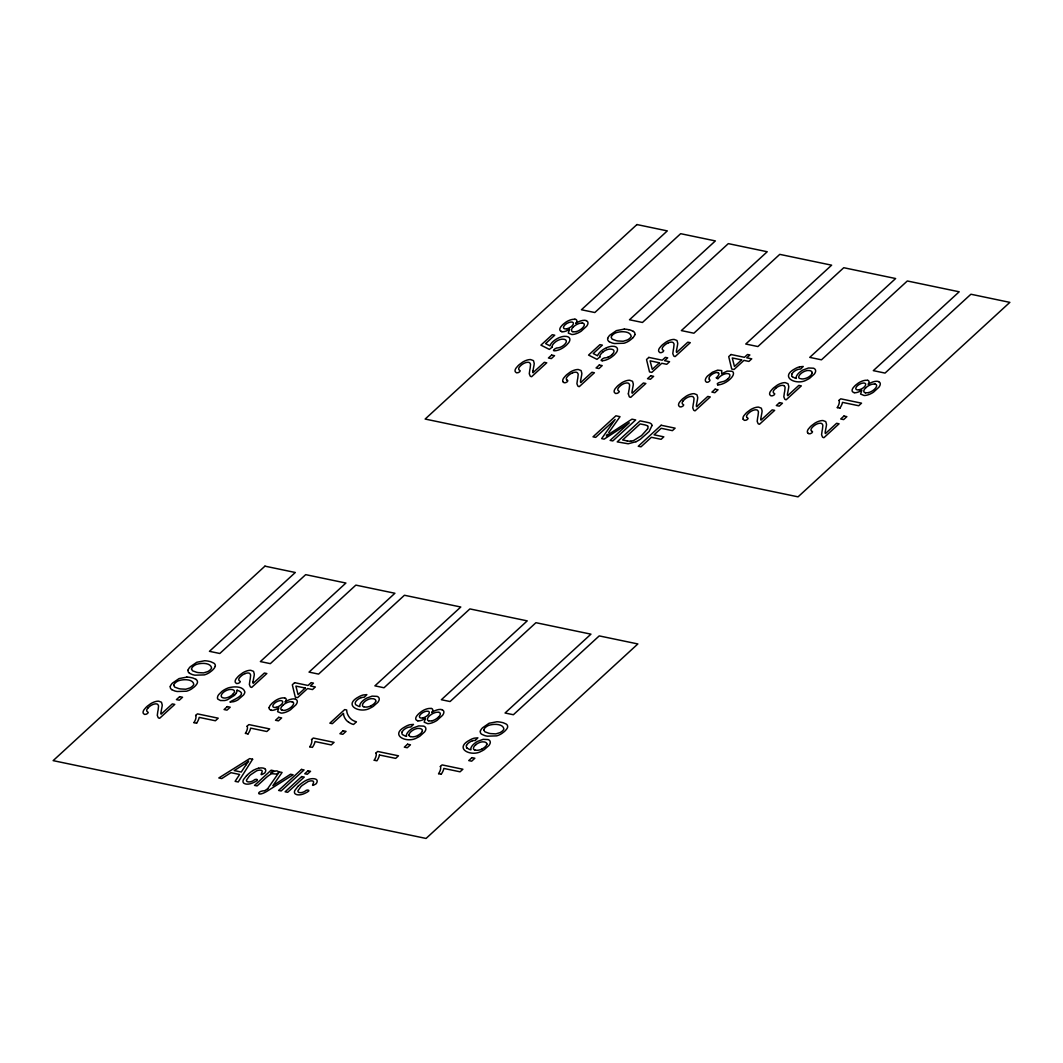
<?xml version="1.0" encoding="UTF-8"?>
<svg xmlns="http://www.w3.org/2000/svg" width="1063" height="1063" viewBox="0 0 1063 1063"><rect width="100%" height="100%" fill="white"/><g stroke="black" fill="none" stroke-linecap="round" stroke-linejoin="round"><path stroke-width="1.5" d="M252.994 681.728L254.044 676.241A54.917 25.1 -28.9 0 0 254.296 674.101L253.552 671.364L250.788 670.315A8.863 4.053 -28.9 0 0 246.603 671.019A9.992 4.571 -28.9 0 0 245.287 671.524A9.261 4.225 -28.9 0 0 242.656 672.892L239.268 675.417A17.593 8.039 -28.9 0 0 238.085 676.52L236.092 678.872A9.208 4.212 -28.9 0 0 235.401 682.499C236.504 685.476 242.537 681.569 239.414 680.812A6.112 2.79 -28.9 0 1 239.786 677.397L240.424 676.746A9.501 4.345 -28.9 0 1 241.142 676.068A6.524 2.976 -28.9 0 1 245.061 673.61M532.908 371.014L533.958 365.513A54.917 25.1 -28.9 0 0 534.211 363.373L533.467 360.636L530.703 359.586A8.863 4.053 -28.9 0 0 526.517 360.291A9.992 4.571 -28.9 0 0 525.202 360.795A9.261 4.225 -28.9 0 0 522.571 362.164L519.196 364.689A17.593 8.039 -28.9 0 0 518.013 365.792L516.007 368.143A9.208 4.212 -28.9 0 0 515.316 371.771C516.419 374.747 522.451 370.841 519.329 370.083A6.112 2.79 -28.9 0 1 519.714 366.669L520.339 366.017A9.501 4.345 -28.9 0 1 521.056 365.34A6.524 2.976 -28.9 0 1 524.976 362.882A6.072 2.777 -28.9 0 1 529.759 362.855L530.371 363.825A14.483 6.617 -28.9 0 1 530.53 364.609L530.131 368.316A107.722 49.243 -28.9 0 1 529.812 369.738L529.281 373.764L530.185 376.036A7.481 3.415 -28.9 0 0 531.62 376.714L546.741 362.815L544.296 362.31L533.081 372.621M375.651 701.248L375.691 701.062A7.561 3.455 -28.9 0 0 375.704 700.517A7.109 3.255 -28.9 0 0 375.133 699.494L373.977 698.909A13.261 6.059 -28.9 0 0 373.193 698.736L371.505 698.657A6.803 3.109 -28.9 0 0 368.808 699.228A6.325 2.897 -28.9 0 0 364.861 701.474A6.91 3.162 -28.9 0 0 363.267 706.656L363.838 706.908M422.29 731.012L422.317 730.826A7.561 3.455 -28.9 0 0 422.33 730.281A7.109 3.255 -28.9 0 0 421.759 729.258L420.616 728.673A13.261 6.059 -28.9 0 0 419.819 728.5L418.144 728.407A6.803 3.109 -28.9 0 0 415.434 728.992A6.325 2.897 -28.9 0 0 411.487 731.238A6.843 3.136 -28.9 0 0 408.963 735.091M486.695 744.445L486.721 744.259A7.561 3.455 -28.9 0 0 486.734 743.715M812.052 373.086L812.079 372.914A7.561 3.455 -28.9 0 0 812.092 372.369A7.109 3.255 -28.9 0 0 811.534 371.346L810.378 370.761A13.261 6.059 -28.9 0 0 809.581 370.575L807.907 370.495A6.803 3.109 -28.9 0 0 805.209 371.08A6.325 2.897 -28.9 0 0 801.263 373.312A6.843 3.136 -28.9 0 0 798.738 377.179A6.91 3.162 -28.9 0 0 799.668 378.508M647.58 428.907L641.534 435.591L633.761 440.467A7.786 3.561 -28.9 0 1 630.93 441.132M608.727 432.575L620.021 416.669L615.902 415.806L593.021 436.827L595.665 437.371L615.145 419.486L601.658 438.62L604.129 439.139L629.296 422.808L610.149 440.401L612.793 440.946L635.674 419.938L631.98 419.167L606.335 435.883L607.491 434.302M569.502 329.264L568.293 333.078L571.828 334.513A9.78 4.465 -28.9 0 0 576.04 333.742A10.949 5.009 -28.9 0 0 577.488 333.197A10.285 4.704 -28.9 0 0 581.222 331.178L586.643 326.195A10.298 4.704 -28.9 0 0 587.945 323.365A11.055 5.049 -28.9 0 0 587.945 322.82A9.726 4.451 -28.9 0 0 586.444 320.787L586.165 320.694M147.744 708.264L148.355 707.599A9.501 4.345 -28.9 0 1 149.072 706.935A6.524 2.976 -28.9 0 1 152.979 704.463A6.072 2.777 -28.9 0 1 157.762 704.437L158.387 705.42A14.483 6.617 -28.9 0 1 158.533 706.204L158.135 709.911A107.722 49.243 -28.9 0 1 157.829 711.333L157.284 715.359L158.188 717.631A7.481 3.415 -28.9 0 0 159.636 718.296L174.757 704.41L172.312 703.905L161.084 714.203A13.766 6.285 -28.9 0 1 160.925 712.595L161.961 707.108A54.917 25.1 -28.9 0 0 162.227 704.955L161.47 702.231L158.719 701.181A8.863 4.053 -28.9 0 0 154.534 701.886A9.992 4.571 -28.9 0 0 153.205 702.391A9.261 4.225 -28.9 0 0 150.587 703.759L147.199 706.284A17.593 8.039 -28.9 0 0 146.016 707.387L144.023 709.739A9.208 4.212 -28.9 0 0 143.319 713.366C144.435 716.342 150.454 712.436 147.345 711.679A6.112 2.79 -28.9 0 1 147.717 708.264M683.23 400.778L683.841 400.126A9.501 4.345 -28.9 0 1 684.559 399.449A6.524 2.976 -28.9 0 1 688.465 396.991A6.072 2.777 -28.9 0 1 693.249 396.964L693.86 397.934A14.483 6.617 -28.9 0 1 694.019 398.731L693.621 402.439A107.722 49.243 -28.9 0 1 693.302 403.847L692.77 407.873L693.674 410.145A7.481 3.415 -28.9 0 0 695.109 410.823L710.243 396.937L707.799 396.419L696.571 406.73A13.766 6.285 -28.9 0 1 696.411 405.109L697.448 399.635A54.917 25.1 -28.9 0 0 697.713 397.482L696.956 394.758L694.205 393.695A8.863 4.053 -28.9 0 0 690.02 394.4A9.992 4.571 -28.9 0 0 688.691 394.905A9.261 4.225 -28.9 0 0 686.06 396.273L682.685 398.798A17.593 8.039 -28.9 0 0 681.503 399.901L679.509 402.252A9.208 4.212 -28.9 0 0 678.805 405.88C679.908 408.856 685.941 404.95 682.831 404.206A6.112 2.79 -28.9 0 1 683.203 400.778M612.142 335.443L612.341 335.23A6.365 2.91 -28.9 0 1 613.032 334.566A5.435 2.485 -28.9 0 1 615.65 332.905C620.101 331.125 630.399 330.699 631.223 336.373A5.262 2.405 -28.9 0 1 630.226 337.861A5.74 2.631 -28.9 0 1 629.535 338.526A5.275 2.418 -28.9 0 1 627.263 340.014L623.197 341.25L617.962 340.971A64.511 29.485 -28.9 0 1 616.102 340.598L612.168 339.137L611.159 337.223A5.195 2.378 -28.9 0 1 612.142 335.443M632.737 337.888L632.472 338.167A13.327 6.086 -28.9 0 1 631.449 339.11L629.283 340.771A8.916 4.079 -28.9 0 1 625.522 342.711A9.966 4.558 -28.9 0 1 623.915 343.243L614.56 343.522A51.795 23.678 -28.9 0 1 612.142 342.977L609.139 341.688M246.563 775.605L243.454 779.617A9.992 4.571 -28.9 0 0 243.042 780.92L243.002 781.212A10.059 4.597 -28.9 0 0 243.932 783.258L245.048 783.803A14.404 6.577 -28.9 0 0 246.084 784.056L246.722 784.135A9.912 4.531 -28.9 0 0 255.665 781.438C259.943 779.551 255.439 778.129 253.393 780.601A5.674 2.591 -28.9 0 1 251.559 781.464A6.285 2.87 -28.9 0 1 247.652 781.717L247.427 781.677A6.192 2.83 -28.9 0 1 246.496 780.056L249.446 775.897A23.931 10.936 -28.9 0 1 250.642 774.781L256.582 770.834A6.471 2.95 -28.9 0 1 260.156 770.13C266.002 770.024 256.356 777.97 264.753 773.014A9.022 4.119 -28.9 0 0 264.66 768.589M298.012 786.341L294.889 790.354A10.059 4.597 -28.9 0 0 294.478 791.669L294.451 791.948A10.059 4.597 -28.9 0 0 295.381 793.995L296.497 794.539A14.404 6.577 -28.9 0 0 297.52 794.792L298.158 794.858A9.912 4.531 -28.9 0 0 307.114 792.161C311.393 790.287 306.888 788.866 304.842 791.337A5.674 2.591 -28.9 0 1 303.008 792.201A6.285 2.87 -28.9 0 1 299.102 792.453L298.876 792.413A6.192 2.83 -28.9 0 1 297.946 790.779L300.895 786.62A23.931 10.936 -28.9 0 1 302.091 785.517L308.031 781.571A6.471 2.95 -28.9 0 1 311.592 780.867C317.425 780.734 307.805 788.719 316.189 783.737A9.022 4.119 -28.9 0 0 316.11 779.325L315.126 778.966A14.736 6.737 -28.9 0 0 314.303 778.78A12.158 5.554 -28.9 0 0 309.971 778.993A9.474 4.332 -28.9 0 0 304.496 781.265A18.27 8.358 -28.9 0 0 298.092 786.341M475.294 740.433L477.885 737.828L474.297 738.174A8.597 3.933 -28.9 0 0 469.766 740.074C453.303 748.658 471.494 757.175 481.273 751.262A10.285 4.704 -28.9 0 0 484.343 749.548L488.847 745.535A9.899 4.518 -28.9 0 0 490.083 743.382A9.594 4.385 -28.9 0 0 490.282 742.24L490.07 741.23A12.929 5.913 -28.9 0 0 488.103 739.569L483.16 739.343L477.659 741.349A9.168 4.186 -28.9 0 0 475.201 742.904L473.739 744.113A9.966 4.558 -28.9 0 0 471.547 746.718L471.334 747.09A8.916 4.079 -28.9 0 0 470.909 748.166L470.936 749.8A39.61 18.111 -28.9 0 1 469.527 749.428L466.936 748.06M234.445 695.361L227.362 699.773A10.019 4.584 -28.9 0 1 224.599 700.544L220.479 700.544L217.822 699.095A10.311 4.717 -28.9 0 1 217.463 697.607L217.702 696.424A9.819 4.491 -28.9 0 1 218.779 694.538L221.835 691.495A10.803 4.943 -28.9 0 1 224.426 689.728A11.294 5.169 -28.9 0 1 225.848 688.957A10.603 4.85 -28.9 0 1 228.797 687.748C233.807 686.392 243.148 685.914 244.875 691.96A10.457 4.784 -28.9 0 1 243.547 694.976L237.992 699.826A8.464 3.867 -28.9 0 1 235.76 700.955A8.345 3.814 -28.9 0 1 233.501 701.713L229.914 702.045C232.77 699.839 248.981 694.219 237.301 690.246M195.592 715.519L197.412 713.858L218.207 718.189L215.404 720.767L199.193 717.392A26.057 11.906 -28.9 0 1 196.549 723.199M247.041 726.242L248.862 724.581L269.657 728.926L266.853 731.503L250.642 728.128A26.057 11.906 -28.9 0 1 247.998 733.935M311.446 739.689L313.266 738.028L334.061 742.359L331.257 744.937L315.047 741.562A26.057 11.906 -28.9 0 1 312.402 747.369L310.037 746.851M375.85 753.122L377.671 751.461L398.466 755.806L395.662 758.384L379.451 754.996M440.268 766.556L442.075 764.895L462.87 769.24L460.066 771.818L443.856 768.429A26.057 11.906 -28.9 0 1 441.211 774.249M838.906 400.485L840.727 398.824L861.522 403.169L858.718 405.747L842.507 402.372A26.057 11.906 -28.9 0 1 839.863 408.179M716.236 377.883L717.884 378.866A12.185 5.567 -28.9 0 1 720.023 376.541A6.564 3.003 -28.9 0 1 727.703 373.565A7.215 3.295 -28.9 0 1 727.597 379.159M602.641 352.252L603.213 351.8A6.816 3.109 -28.9 0 1 609.697 349.089L611.398 349.182A12.756 5.833 -28.9 0 1 612.208 349.368L613.059 349.74A7.773 3.561 -28.9 0 1 613.962 351.282A8.026 3.667 -28.9 0 1 613.909 351.68A6.737 3.083 -28.9 0 1 612.142 354.497M552.295 347.043L549.345 349.395L540.921 345.143L552.295 334.699L554.727 335.204L545.598 343.588L549.93 345.874A11.374 5.195 -28.9 0 1 552.906 341.635L554.115 340.652A10.125 4.637 -28.9 0 1 558.925 337.782A11.414 5.222 -28.9 0 1 559.895 337.383A10.338 4.717 -28.9 0 1 564.44 336.333L566.406 336.44A15.267 6.976 -28.9 0 1 567.443 336.679A12.45 5.687 -28.9 0 1 569.874 339.163L569.808 340.173A10.285 4.704 -28.9 0 1 568.625 342.738L566.805 344.784A15.613 7.135 -28.9 0 1 565.556 345.913L563.523 347.468A9.979 4.558 -28.9 0 1 554.687 350.817C551.232 351.175 556.148 347.256 558.195 347.867A6.378 2.91 -28.9 0 0 560.387 347.229A6.511 2.976 -28.9 0 0 564.493 344.558A6.737 3.083 -28.9 0 0 566.273 341.741A8.026 3.667 -28.9 0 0 566.3 341.343A7.773 3.561 -28.9 0 0 565.41 339.801L564.573 339.429A12.756 5.833 -28.9 0 0 563.762 339.243L562.048 339.163A6.816 3.109 -28.9 0 0 555.55 341.848L555.006 342.313A7.468 3.415 -28.9 0 0 552.202 347.083M599.931 356.982L596.981 359.334L588.557 355.082L599.931 344.638L602.362 345.143L593.234 353.527L597.579 355.813A11.374 5.195 -28.9 0 1 600.555 351.574L601.751 350.591A10.125 4.637 -28.9 0 1 606.561 347.721M267.517 788.919L279.343 771.897L282.08 772.469L272.859 785.69L290.544 774.236L293.096 774.768L267.73 790.806A37.643 17.207 -28.9 0 1 265.989 791.842L265.75 791.975A14.151 6.471 -28.9 0 1 265.338 792.214C256.608 796.918 256.528 790.965 264.541 790.739M267.783 788.746L266.282 789.703A17.526 8.012 -28.9 0 1 264.833 790.58M635.993 441.716L628.18 443.776L617.218 441.876L640.099 420.855L647.234 422.343A36.062 16.49 -28.9 0 1 650.224 423.18L650.476 423.353A11.906 5.435 -28.9 0 1 652.031 425.532M274.48 771.273L272.686 772.044A19.599 8.956 -28.9 0 0 270.892 772.974L273.404 770.662L271.118 770.183L254.535 785.398L257.087 785.929L265.763 777.97A16.503 7.547 -28.9 0 1 269.457 775.033C272.513 771.804 276.393 776.149 278.732 772.376A8.411 3.84 -28.9 0 0 277.071 770.954A4.744 2.166 -28.9 0 0 274.839 771.167M797.768 369.486L798.512 369.299A10.949 5.009 -28.9 0 1 800.638 369.1L803.243 366.469L799.668 366.815M361.367 697.634L362.111 697.448A10.949 5.009 -28.9 0 1 364.237 697.248L366.855 694.631L363.267 694.976A8.597 3.933 -28.9 0 0 358.723 696.876C342.273 705.46 360.45 713.977 370.23 708.064A10.285 4.704 -28.9 0 0 373.312 706.35L377.817 702.337A9.899 4.518 -28.9 0 0 379.039 700.185A9.594 4.385 -28.9 0 0 379.252 699.042L379.039 698.032A12.929 5.913 -28.9 0 0 377.073 696.371L372.116 696.132L366.615 698.152A9.168 4.186 -28.9 0 0 364.171 699.706L362.709 700.916A9.966 4.558 -28.9 0 0 360.516 703.507L360.304 703.879A8.916 4.079 -28.9 0 0 359.879 704.968L359.905 706.603A39.61 18.111 -28.9 0 1 358.497 706.231L355.906 704.862A9.713 4.438 -28.9 0 1 355.401 702.298A5.86 2.684 -28.9 0 1 361.021 697.753M407.993 727.398L408.737 727.212A10.949 5.009 -28.9 0 1 410.876 727.012L413.48 724.395L409.893 724.727A8.597 3.933 -28.9 0 0 405.362 726.64C388.899 735.224 407.089 743.741 416.869 737.828A10.285 4.704 -28.9 0 0 419.938 736.114L424.443 732.088A9.899 4.518 -28.9 0 0 425.678 729.949A9.594 4.385 -28.9 0 0 425.878 728.806L425.665 727.796A12.929 5.913 -28.9 0 0 423.699 726.135L418.756 725.896L413.255 727.903A9.168 4.186 -28.9 0 0 410.796 729.457L409.335 730.68A9.966 4.558 -28.9 0 0 407.142 733.271L406.93 733.643A8.916 4.079 -28.9 0 0 406.504 734.719L406.531 736.353A39.61 18.111 -28.9 0 1 405.123 735.995L402.532 734.626A9.713 4.438 -28.9 0 1 402.04 732.062M472.397 740.831L473.141 740.645A10.949 5.009 -28.9 0 1 475.281 740.446M602.336 360.742C598.868 361.168 603.771 357.181 605.83 357.806A6.378 2.91 -28.9 0 0 608.036 357.168M717.777 384.899C715.359 382.919 721.671 381.962 723.916 381.338A6.258 2.857 -28.9 0 0 727.491 379.132M624.247 329.118L616.434 330.606L609.843 335.164A9.168 4.186 -28.9 0 0 607.744 338.393M186.836 677.104L179.036 678.593L172.445 683.137A9.168 4.186 -28.9 0 0 170.332 686.366M237.222 690.232L236.903 690.179A9.341 4.265 -28.9 0 1 236.823 691.628L236.73 691.96A10.55 4.823 -28.9 0 1 236.252 693.063M837.498 407.647L839.956 408.165M627.077 440.879L622.652 439.962L640.139 423.911L644.497 424.815A35.783 16.357 -28.9 0 1 645.839 425.147L647.38 425.825A6.059 2.777 -28.9 0 1 647.566 425.984M194.184 722.681L196.642 723.185M245.633 733.404L248.091 733.922M374.442 760.284L376.9 760.802A26.057 11.906 -28.9 0 0 379.438 754.996M438.846 773.718L441.304 774.236M474.882 750.106L474.297 749.853A6.91 3.162 -28.9 0 1 475.958 744.552M410.464 736.659L409.893 736.42A6.91 3.162 -28.9 0 1 409.003 735.078M878.463 381.67L878.742 381.776A9.726 4.451 -28.9 0 1 880.27 383.796A11.055 5.049 -28.9 0 1 880.23 384.341A10.298 4.704 -28.9 0 1 878.942 387.171L873.52 392.154A10.285 4.704 -28.9 0 1 869.786 394.187A10.949 5.009 -28.9 0 1 868.351 394.732A9.78 4.465 -28.9 0 1 864.126 395.489L860.592 394.054L861.814 390.241A7.707 3.521 -28.9 0 1 854.147 392.752M442.062 709.832L442.341 709.925A9.726 4.451 -28.9 0 1 443.869 711.958A11.055 5.049 -28.9 0 1 443.842 712.502A10.298 4.704 -28.9 0 1 442.553 715.333L437.119 720.315A10.285 4.704 -28.9 0 1 433.385 722.335A10.949 5.009 -28.9 0 1 431.95 722.88A9.78 4.465 -28.9 0 1 427.725 723.651L424.19 722.215L425.413 718.402A7.707 3.521 -28.9 0 1 417.746 720.9M295.474 699.281L295.753 699.374A9.726 4.451 -28.9 0 1 297.281 701.407A11.055 5.049 -28.9 0 1 297.255 701.952A10.298 4.704 -28.9 0 1 295.966 704.782L290.531 709.765A10.285 4.704 -28.9 0 1 286.797 711.785A10.949 5.009 -28.9 0 1 285.362 712.33A9.78 4.465 -28.9 0 1 281.137 713.1L277.602 711.665L278.825 707.852A7.707 3.521 -28.9 0 1 271.158 710.35M264.621 768.629L263.677 768.23A14.736 6.737 -28.9 0 0 262.867 768.044A12.158 5.554 -28.9 0 0 258.522 768.257M811.64 431.073C814.776 431.817 808.691 435.764 807.641 432.734M747.236 417.639C750.358 418.384 744.273 422.33 743.236 419.3M566.978 380.036C570.1 380.767 564.015 384.726 562.978 381.697M633.428 331.364L630.439 330.088A50.625 23.147 -28.9 0 0 628.764 329.676M196.017 679.35L193.028 678.061A50.625 23.147 -28.9 0 0 191.353 677.663A42.082 19.24 -28.9 0 0 186.875 677.065M189.52 673.331L192.509 674.62A51.795 23.678 -28.9 0 0 194.941 675.178L204.282 674.899A9.966 4.558 -28.9 0 0 205.89 674.367A8.916 4.079 -28.9 0 0 209.65 672.427L211.816 670.766A13.327 6.086 -28.9 0 0 212.839 669.823L213.105 669.544A9.155 4.186 -28.9 0 0 215.218 666.302M171.741 689.661L174.731 690.95A51.795 23.678 -28.9 0 0 177.162 691.495L186.503 691.216A9.966 4.558 -28.9 0 0 188.111 690.684A8.916 4.079 -28.9 0 0 191.885 688.744L194.051 687.083A13.327 6.086 -28.9 0 0 195.061 686.14L195.326 685.861A9.155 4.186 -28.9 0 0 197.439 682.632A13.048 5.966 -28.9 0 0 195.924 679.416M784.321 385.922L784.932 386.892A14.483 6.617 -28.9 0 1 785.079 387.689L784.693 391.397A107.722 49.243 -28.9 0 1 784.374 392.805L783.83 396.831L784.746 399.103A7.481 3.415 -28.9 0 0 786.182 399.781L801.303 385.896L798.858 385.377L787.63 395.688A13.766 6.285 -28.9 0 1 787.47 394.067L788.507 388.58A54.917 25.1 -28.9 0 0 788.773 386.44L788.015 383.716L785.265 382.653A8.863 4.053 -28.9 0 0 781.079 383.358A9.992 4.571 -28.9 0 0 779.75 383.863A9.261 4.225 -28.9 0 0 777.133 385.231L773.744 387.756A17.593 8.039 -28.9 0 0 772.562 388.859L770.569 391.211A9.208 4.212 -28.9 0 0 769.864 394.838C770.981 397.814 777 393.908 773.891 393.164A6.112 2.79 -28.9 0 1 774.263 389.736L774.9 389.085A9.501 4.345 -28.9 0 1 775.618 388.407M709.22 379.345C711.865 380.315 706.961 383.849 705.805 381.63A9.833 4.491 -28.9 0 1 707.533 375.996L712.396 372.223L717.591 370.15L721.777 370.588L721.631 373.817L727.158 371.12L731.929 371.239A9.939 4.544 -28.9 0 1 733.443 373.086L733.457 373.352A11.932 5.461 -28.9 0 1 733.43 373.924A11.068 5.063 -28.9 0 1 731.583 377.538L730.573 378.641A15.134 6.923 -28.9 0 1 729.404 379.73L727.849 380.992A10.298 4.704 -28.9 0 1 717.764 384.912M792.307 376.714L794.898 378.083A39.61 18.111 -28.9 0 0 796.307 378.441L796.28 376.807A8.916 4.079 -28.9 0 1 796.705 375.731L796.918 375.359A9.966 4.558 -28.9 0 1 799.097 372.768L800.572 371.545A9.168 4.186 -28.9 0 1 803.017 369.99L808.518 367.984L813.474 368.21A12.929 5.913 -28.9 0 1 815.441 369.871L815.64 370.894A9.594 4.385 -28.9 0 1 815.441 372.037A9.899 4.518 -28.9 0 1 814.218 374.176L809.714 378.202A10.285 4.704 -28.9 0 1 806.631 379.916C796.851 385.829 778.661 377.312 795.124 368.715A8.597 3.933 -28.9 0 1 799.655 366.828M651.991 425.559L649.148 431.485L640.737 438.953A16.942 7.747 -28.9 0 1 636.006 441.743M562.952 381.71A9.208 4.212 -28.9 0 1 563.656 378.083L565.649 375.731A17.593 8.039 -28.9 0 1 566.831 374.628L570.206 372.103A9.261 4.225 -28.9 0 1 572.837 370.735A9.992 4.571 -28.9 0 1 574.166 370.23A8.863 4.053 -28.9 0 1 578.352 369.525L581.102 370.575L581.846 373.312A54.917 25.1 -28.9 0 1 581.581 375.465L580.544 380.953A13.766 6.285 -28.9 0 0 580.717 382.56L591.945 372.249L594.39 372.754L579.269 386.653A7.481 3.415 -28.9 0 1 577.82 385.975L576.917 383.703L577.461 379.677A107.722 49.243 -28.9 0 0 577.767 378.255L578.166 374.561A14.483 6.617 -28.9 0 0 578.02 373.764L577.408 372.794A6.072 2.777 -28.9 0 0 572.625 372.794M566.938 380.049A6.112 2.79 -28.9 0 1 567.35 376.608L567.987 375.957A9.501 4.345 -28.9 0 1 568.705 375.279A6.524 2.976 -28.9 0 1 572.612 372.821M602.322 360.756A9.979 4.558 -28.9 0 0 611.172 357.407L613.192 355.853A15.613 7.135 -28.9 0 0 614.441 354.723L616.261 352.677A10.285 4.704 -28.9 0 0 617.457 350.112L617.483 349.116A12.45 5.687 -28.9 0 0 615.078 346.618A15.267 6.976 -28.9 0 0 614.055 346.379L612.075 346.272A10.338 4.717 -28.9 0 0 607.531 347.322A11.414 5.222 -28.9 0 0 606.561 347.721M599.838 357.022A7.468 3.415 -28.9 0 1 602.681 352.265M612.129 354.497A6.511 2.976 -28.9 0 1 608.036 357.195M634.85 334.646A9.155 4.186 -28.9 0 1 632.724 337.888M633.335 331.443A13.048 5.966 -28.9 0 1 634.943 334.619M624.287 329.092A42.082 19.24 -28.9 0 1 628.725 329.716M609.245 341.608A13.022 5.953 -28.9 0 1 607.651 338.433M668.494 342.751A6.524 2.976 -28.9 0 0 664.601 345.209A9.501 4.345 -28.9 0 0 663.87 345.887L663.259 346.538A6.112 2.79 -28.9 0 0 662.82 349.979C666.036 350.604 659.897 354.683 658.861 351.627A9.208 4.212 -28.9 0 1 659.538 348.013L661.531 345.661A17.593 8.039 -28.9 0 1 662.714 344.558L666.089 342.034A9.261 4.225 -28.9 0 1 668.72 340.665A9.992 4.571 -28.9 0 1 670.049 340.16A8.863 4.053 -28.9 0 1 674.234 339.456L676.985 340.505L677.729 343.243A54.917 25.1 -28.9 0 1 677.463 345.395L676.427 350.883A13.766 6.285 -28.9 0 0 676.6 352.491L687.827 342.18L690.272 342.685L675.151 356.583A7.481 3.415 -28.9 0 1 673.703 355.906L672.799 353.634L673.344 349.607A107.722 49.243 -28.9 0 0 673.65 348.186L674.048 344.478A14.483 6.617 -28.9 0 0 673.902 343.694L673.291 342.724A6.072 2.777 -28.9 0 0 668.507 342.724M533.081 372.621A13.766 6.285 -28.9 0 1 532.922 371M569.542 329.291A7.707 3.521 -28.9 0 1 561.835 331.762M575.814 323.285A9.501 4.345 -28.9 0 1 586.311 320.574M575.349 319.219A7.6 3.468 -28.9 0 1 575.947 323.365M574.552 319.325A9.62 4.398 -28.9 0 1 575.136 319.405M574.565 319.312A8.398 3.84 -28.9 0 0 570.3 319.976A9.806 4.491 -28.9 0 0 569.05 320.455A9.075 4.146 -28.9 0 0 565.768 322.248L563.443 324.042A14.829 6.777 -28.9 0 0 562.367 325.052L560.985 326.633A8.916 4.079 -28.9 0 0 559.829 329.092A9.447 4.318 -28.9 0 0 559.816 329.557A8.291 3.787 -28.9 0 0 561.317 331.39M562.035 331.563A9.859 4.504 -28.9 0 1 561.317 331.39M576.173 331.576A7.667 3.508 -28.9 0 1 573.289 331.709A8.278 3.787 -28.9 0 1 572.877 331.59M576.133 331.656A6.936 3.176 -28.9 0 0 582.59 327.829A6.777 3.096 -28.9 0 0 583.202 323.205A8.663 3.96 -28.9 0 0 582.232 323.099M572.744 331.776A6.936 3.176 -28.9 0 1 573.369 326.886M582.258 323.059A6.91 3.162 -28.9 0 0 574.206 326.168A8.823 4.039 -28.9 0 0 573.489 326.846M709.433 379.199A5.78 2.644 -28.9 0 1 711.267 374.894A5.78 2.644 -28.9 0 1 717.844 372.488M717.645 372.688A7.202 3.295 -28.9 0 1 718.043 372.807L718.641 373.126A4.451 2.033 -28.9 0 1 718.933 374.203L718.827 374.561A8.796 4.026 -28.9 0 1 716.435 377.697M630.864 441.225A18.496 8.451 -28.9 0 1 627.157 440.826M647.673 425.931A9.195 4.199 -28.9 0 1 647.5 428.921M743.21 419.314A9.208 4.212 -28.9 0 1 743.914 415.686L745.907 413.348A17.593 8.039 -28.9 0 1 747.09 412.231L750.465 409.707A9.261 4.225 -28.9 0 1 753.096 408.351A9.992 4.571 -28.9 0 1 754.424 407.847A8.863 4.053 -28.9 0 1 758.61 407.129L761.36 408.192L762.105 410.916A54.917 25.1 -28.9 0 1 761.839 413.069L760.802 418.556A13.766 6.285 -28.9 0 0 760.975 420.164L772.203 409.853L774.648 410.371L759.527 424.257A7.481 3.415 -28.9 0 1 758.078 423.592L757.175 421.32L757.72 417.281A107.722 49.243 -28.9 0 0 758.025 415.872L758.424 412.165A14.483 6.617 -28.9 0 0 758.278 411.368L757.667 410.398A6.072 2.777 -28.9 0 0 752.883 410.411A6.524 2.976 -28.9 0 0 748.99 412.896A9.501 4.345 -28.9 0 0 748.246 413.56L747.634 414.211A6.112 2.79 -28.9 0 0 747.196 417.666M775.645 388.407A6.524 2.976 -28.9 0 1 779.524 385.949A6.072 2.777 -28.9 0 1 784.321 385.922M792.36 376.674A9.713 4.438 -28.9 0 1 791.802 374.149M791.895 374.123A5.86 2.684 -28.9 0 1 797.409 369.605M800.439 378.601A8.57 3.92 -28.9 0 0 807.402 377.724A6.285 2.87 -28.9 0 0 812.185 373.047M807.614 432.761A9.208 4.212 -28.9 0 1 808.318 429.133L810.312 426.781A17.593 8.039 -28.9 0 1 811.494 425.678L814.883 423.154A9.261 4.225 -28.9 0 1 817.5 421.785A9.992 4.571 -28.9 0 1 818.829 421.28A8.863 4.053 -28.9 0 1 823.014 420.563L825.765 421.626L826.509 424.363A54.917 25.1 -28.9 0 1 826.243 426.502L825.207 431.99A13.766 6.285 -28.9 0 0 825.38 433.598L836.608 423.3L839.052 423.805L823.931 437.69A7.481 3.415 -28.9 0 1 822.483 437.026L821.579 434.754L822.124 430.728A107.722 49.243 -28.9 0 0 822.43 429.306L822.828 425.599A14.483 6.617 -28.9 0 0 822.682 424.815L822.071 423.831A6.072 2.777 -28.9 0 0 817.288 423.845A6.524 2.976 -28.9 0 0 813.394 426.329A9.501 4.345 -28.9 0 0 812.65 426.994L812.039 427.658A6.112 2.79 -28.9 0 0 811.601 431.1M839.119 400.379A21.101 9.647 -28.9 0 1 837.179 407.687M878.609 381.551A9.501 4.345 -28.9 0 0 868.126 384.274A7.6 3.468 -28.9 0 0 867.66 380.209M867.435 380.395A9.62 4.398 -28.9 0 0 866.85 380.302A8.398 3.84 -28.9 0 0 862.611 380.953A9.806 4.491 -28.9 0 0 861.349 381.444A9.075 4.146 -28.9 0 0 858.08 383.238L855.755 385.032A14.829 6.777 -28.9 0 0 854.679 386.042L853.297 387.623A8.916 4.079 -28.9 0 0 852.127 390.081A9.447 4.318 -28.9 0 0 852.114 390.546A8.291 3.787 -28.9 0 0 853.616 392.38A9.859 4.504 -28.9 0 0 854.333 392.553M868.471 392.566A7.667 3.508 -28.9 0 1 865.588 392.699M865.601 392.685A8.278 3.787 -28.9 0 1 865.189 392.579M868.444 392.646A6.936 3.176 -28.9 0 0 874.902 388.819A6.777 3.096 -28.9 0 0 875.513 384.195M865.056 392.765A6.936 3.176 -28.9 0 1 865.681 387.862M874.53 384.075A8.663 3.96 -28.9 0 1 875.42 384.261M874.57 384.035A6.91 3.162 -28.9 0 0 866.518 387.145A8.823 4.039 -28.9 0 0 865.787 387.836M253.047 770.529A9.474 4.332 -28.9 0 1 258.535 768.243M246.643 775.618A18.27 8.358 -28.9 0 1 253.007 770.502M171.834 689.581A13.022 5.953 -28.9 0 1 170.253 686.406M215.311 666.262A13.048 5.966 -28.9 0 0 213.703 663.086L210.806 661.744A50.625 23.147 -28.9 0 0 209.132 661.332A42.082 19.24 -28.9 0 0 204.654 660.734L196.801 662.262L190.224 666.82A9.168 4.186 -28.9 0 0 188.111 670.049M189.613 673.264A13.022 5.953 -28.9 0 1 188.018 670.075M195.805 715.412A21.101 9.647 -28.9 0 1 193.865 722.707M236.305 692.93A9.341 4.265 -28.9 0 1 234.498 695.229M232.93 694.205A7.879 3.601 -28.9 0 1 232.239 694.87A6.684 3.056 -28.9 0 1 227.987 697.381A7.122 3.255 -28.9 0 1 224.227 698.019L223.695 697.966A11.706 5.355 -28.9 0 1 222.938 697.78L222.287 697.514A7.906 3.614 -28.9 0 1 221.25 696.092A8.438 3.853 -28.9 0 1 221.277 695.494L221.37 695.096A6.179 2.83 -28.9 0 1 226.884 690.246A7.494 3.428 -28.9 0 1 227.509 690.033A7.135 3.255 -28.9 0 1 230.286 689.435L232 689.515A13.115 5.993 -28.9 0 1 232.784 689.701L234.046 690.392A6.564 3.003 -28.9 0 1 234.445 691.269A6.312 2.883 -28.9 0 1 232.943 694.205M252.994 681.728A13.766 6.285 -28.9 0 0 253.153 683.35L264.381 673.038L266.826 673.543L251.705 687.429A7.481 3.415 -28.9 0 1 250.27 686.764L249.367 684.492L249.898 680.466A107.722 49.243 -28.9 0 0 250.217 679.044L250.602 675.337A14.483 6.617 -28.9 0 0 250.456 674.553L249.845 673.57A6.072 2.777 -28.9 0 0 245.061 673.583M247.254 726.149A21.101 9.647 -28.9 0 1 245.314 733.443M285.136 701.872A9.501 4.345 -28.9 0 1 295.62 699.162M284.671 697.806A7.6 3.468 -28.9 0 1 285.269 701.952M284.459 697.992A9.62 4.398 -28.9 0 0 283.874 697.913A8.398 3.84 -28.9 0 0 279.622 698.564A9.806 4.491 -28.9 0 0 278.36 699.042A9.075 4.146 -28.9 0 0 275.091 700.836L272.766 702.63A14.829 6.777 -28.9 0 0 271.69 703.64L270.308 705.221A8.916 4.079 -28.9 0 0 269.152 707.679M269.152 707.679A9.447 4.318 -28.9 0 0 269.138 708.144A8.291 3.787 -28.9 0 0 270.627 709.991A9.859 4.504 -28.9 0 0 271.357 710.15M282.612 710.297A7.667 3.508 -28.9 0 0 285.495 710.164A6.936 3.176 -28.9 0 0 291.913 706.417A6.777 3.096 -28.9 0 0 292.524 701.793M282.612 710.297A8.278 3.787 -28.9 0 1 282.2 710.19M282.067 710.363A6.936 3.176 -28.9 0 1 282.692 705.473M291.541 701.686A8.663 3.96 -28.9 0 1 292.431 701.872M291.581 701.646A6.91 3.162 -28.9 0 0 283.529 704.756A8.823 4.039 -28.9 0 0 282.811 705.433M311.658 739.582A21.101 9.647 -28.9 0 1 309.718 746.89M348.677 722.282A51.316 23.452 -28.9 0 1 345.09 718.508A48.632 22.23 -28.9 0 1 343.469 713.406L332.32 723.677L329.875 723.159L344.691 709.566L346.671 709.978A49.283 22.536 -28.9 0 0 348.013 715.08A56.405 25.791 -28.9 0 0 351.787 719.664A44.367 20.277 -28.9 0 0 356.437 721.817L353.527 724.488A43.729 19.984 -28.9 0 1 348.757 722.229M371.014 705.872A8.57 3.92 -28.9 0 1 364.038 706.749M375.797 701.208A6.285 2.87 -28.9 0 1 371 705.766M376.063 753.016A21.101 9.647 -28.9 0 1 374.123 760.324M402.133 732.035A5.86 2.684 -28.9 0 1 407.647 727.517M417.639 735.636A8.57 3.92 -28.9 0 1 410.663 736.513M422.423 730.959A6.285 2.87 -28.9 0 1 417.626 735.53M431.724 712.423A9.501 4.345 -28.9 0 1 442.221 709.712M431.259 708.357A7.6 3.468 -28.9 0 1 431.857 712.502M431.046 708.543A9.62 4.398 -28.9 0 0 430.462 708.463A8.398 3.84 -28.9 0 0 426.21 709.114A9.806 4.491 -28.9 0 0 424.961 709.592A9.075 4.146 -28.9 0 0 421.679 711.386L419.354 713.18A14.829 6.777 -28.9 0 0 418.277 714.19L416.895 715.771A8.916 4.079 -28.9 0 0 415.739 718.229A9.447 4.318 -28.9 0 0 415.726 718.694A8.291 3.787 -28.9 0 0 417.214 720.541A9.859 4.504 -28.9 0 0 417.945 720.701M432.083 720.714A7.667 3.508 -28.9 0 1 429.2 720.847A8.278 3.787 -28.9 0 1 428.788 720.741M438.501 716.967A6.936 3.176 -28.9 0 1 432.043 720.807M428.655 720.913A6.936 3.176 -28.9 0 1 429.279 716.024A8.823 4.039 -28.9 0 1 430.156 715.306A6.91 3.162 -28.9 0 1 438.169 712.197A8.663 3.96 -28.9 0 1 439.032 712.423M439.112 712.343A6.777 3.096 -28.9 0 1 438.62 716.98M440.481 766.45A21.101 9.647 -28.9 0 1 438.527 773.758M467.002 748.033A9.713 4.438 -28.9 0 1 466.444 745.495M466.537 745.469A5.86 2.684 -28.9 0 1 472.052 740.951M482.044 749.07A8.57 3.92 -28.9 0 1 475.068 749.947M486.827 744.406A6.285 2.87 -28.9 0 1 482.031 748.963M486.734 743.715A7.109 3.255 -28.9 0 0 486.163 742.692L485.02 742.12A13.261 6.059 -28.9 0 0 484.223 741.934L482.549 741.854A6.803 3.109 -28.9 0 0 479.838 742.426A6.325 2.897 -28.9 0 0 475.892 744.671M480.41 731.025A9.168 4.186 -28.9 0 1 482.536 727.81L489.113 723.252L496.926 721.764A42.082 19.24 -28.9 0 1 501.404 722.348A50.625 23.147 -28.9 0 1 503.118 722.72L506.108 724.009A13.048 5.966 -28.9 0 1 507.609 727.251A9.155 4.186 -28.9 0 1 505.39 730.52L505.138 730.812A13.327 6.086 -28.9 0 1 504.128 731.743L501.962 733.404A8.916 4.079 -28.9 0 1 498.202 735.357A9.966 4.558 -28.9 0 1 496.594 735.875L487.239 736.167A51.795 23.678 -28.9 0 1 484.821 735.609L481.818 734.32A13.022 5.953 -28.9 0 1 480.33 731.065M628.353 393.855L629.269 396.712A7.481 3.415 -28.9 0 0 630.704 397.376L645.839 383.491L643.394 382.986L632.166 393.283A13.766 6.285 -28.9 0 1 632.007 391.676L633.043 386.188A54.917 25.1 -28.9 0 0 633.309 384.035L632.551 381.311L629.788 380.262A8.863 4.053 -28.9 0 0 625.602 380.966A9.992 4.571 -28.9 0 0 624.287 381.471A9.261 4.225 -28.9 0 0 621.656 382.839L618.281 385.364A17.593 8.039 -28.9 0 0 617.098 386.467L615.105 388.819A9.208 4.212 -28.9 0 0 614.401 392.446C615.504 395.423 621.536 391.516 618.427 390.759A6.112 2.79 -28.9 0 1 618.799 387.344L619.437 386.693A9.501 4.345 -28.9 0 1 620.154 386.015A6.524 2.976 -28.9 0 1 624.061 383.557A6.072 2.777 -28.9 0 1 628.844 383.53L629.455 384.5A14.483 6.617 -28.9 0 1 629.615 385.284L629.216 388.992A107.722 49.243 -28.9 0 1 628.897 390.413L628.353 393.855M173.734 685.383L174.757 687.123L178.704 688.572A64.511 29.485 -28.9 0 0 180.564 688.944L185.786 689.223L189.852 687.987A5.262 2.405 -28.9 0 0 192.177 686.446A5.74 2.631 -28.9 0 0 192.815 685.834A5.262 2.405 -28.9 0 0 193.811 684.346C192.974 678.672 182.69 679.098 178.239 680.878A5.435 2.485 -28.9 0 0 175.621 682.539A6.365 2.91 -28.9 0 0 174.93 683.203L174.731 683.416A5.195 2.378 -28.9 0 0 173.747 685.21L173.734 685.383M191.499 669.065L192.536 670.793L196.469 672.241A64.511 29.485 -28.9 0 0 198.343 672.613L203.565 672.892L207.63 671.657A5.275 2.418 -28.9 0 0 209.903 670.168A5.74 2.631 -28.9 0 0 210.594 669.517A5.262 2.405 -28.9 0 0 211.59 668.016C210.753 662.355 200.469 662.781 196.017 664.561A5.435 2.485 -28.9 0 0 193.4 666.222A6.365 2.91 -28.9 0 0 192.709 666.886L192.509 667.099A5.195 2.378 -28.9 0 0 191.526 668.879L191.499 669.065M483.811 730.042L484.848 731.782L488.781 733.231A64.511 29.485 -28.9 0 0 490.641 733.603L495.876 733.882L499.929 732.646A5.262 2.405 -28.9 0 0 502.268 731.105A5.74 2.631 -28.9 0 0 502.905 730.494A5.262 2.405 -28.9 0 0 503.902 729.005C503.065 723.332 492.767 723.757 488.329 725.537A5.435 2.485 -28.9 0 0 485.711 727.212A6.365 2.91 -28.9 0 0 485.007 727.863L484.808 728.075A5.195 2.378 -28.9 0 0 483.824 729.869L483.811 730.042M252.622 759.221L238.232 781.996L235.109 781.345L239.613 774.475L230.95 772.668L221.742 778.568L218.832 777.957L249.672 758.61L252.622 759.221M245.646 765.413L241.235 772.044L234.205 770.569L243.201 764.882A43.636 19.945 -28.9 0 0 248.689 761.108A51.024 23.32 -28.9 0 0 248.144 761.826L245.646 765.413M264.939 566.154L53.15 760.63L426.064 838.441L637.853 643.952L599.226 635.9L513.376 714.735L505.071 713.007L590.935 634.159L535.938 622.692L450.074 701.54L441.371 699.72L527.221 620.872L469.886 608.913L384.022 687.761L374.907 685.848L460.771 607.013L404.432 595.253L318.581 674.101L309.041 672.108L394.905 593.26L355.853 585.115L270.334 663.644L260.382 661.571L345.9 583.042L305.679 574.645L219.815 653.493L209.451 651.327L295.301 572.492L264.939 566.154M636.936 224.559L425.147 419.048L798.061 496.846L1009.85 302.37L970.904 294.238L885.041 373.086L873.321 370.642L959.185 291.793L907.324 280.977L821.46 359.826L809.754 357.381L895.617 278.533L843.756 267.717L757.892 346.551L745.761 344.027L831.625 265.179L779.764 254.363L693.9 333.211L681.356 330.593L767.22 251.745L728.314 243.626L642.451 322.474L629.495 319.764L715.359 240.916L680.665 233.687L594.815 312.535L581.434 309.745L667.298 230.897L636.936 224.559M179.647 696.65L176.445 699.6L179.341 700.198L182.544 697.262L179.647 696.65M551.631 355.069L548.442 358.005L551.338 358.603L554.541 355.667L551.631 355.069M227.283 706.589L224.08 709.539L226.977 710.137L230.179 707.201L227.283 706.589M599.28 365.008L596.077 367.944L598.974 368.542L602.176 365.606L599.28 365.008M294.61 682.672L292.312 684.771L295.301 697.169L297.627 697.647L307.552 688.532L312.522 689.568L315.326 686.99L310.369 685.954L313.452 683.124L311.127 682.632L308.031 685.462L294.61 682.672M648.829 357.407L646.53 359.507L649.52 371.904L651.845 372.382L661.771 363.267L666.727 364.303L669.544 361.726L664.574 360.689L667.67 357.846L665.345 357.367L662.249 360.198L648.829 357.407M305.227 688.053L298.065 694.631L295.886 686.1L305.227 688.053M659.445 362.789L652.27 369.366L650.091 360.835L659.445 362.789M278.732 717.326L275.53 720.262L278.426 720.873L281.629 717.937L278.732 717.326M650.729 375.744L647.526 378.68L650.423 379.278L653.625 376.342L650.729 375.744M730.999 354.511L728.713 356.623L731.689 369.007L734.028 369.499L743.954 360.384L748.91 361.42L751.727 358.842L746.758 357.806L749.853 354.962L747.528 354.484L744.432 357.314L730.999 354.511M661.146 425.253L638.265 446.261L641.002 446.832L651.393 437.292L661.12 439.311L663.817 436.84L654.09 434.807L661.186 428.296L672.414 430.648L675.111 428.163L661.146 425.253M741.629 359.892L734.453 366.469L732.274 357.952L741.629 359.892M343.136 730.773L339.934 733.709L342.831 734.307L346.033 731.371L343.136 730.773M715.133 389.178L711.931 392.114L714.828 392.712L718.03 389.776L715.133 389.178M301.507 769.413L278.626 790.434L281.163 790.965L304.045 769.944L301.507 769.413M301.693 776.561L285.123 791.789L287.661 792.32L304.244 777.093L301.693 776.561M308.004 770.768L304.775 773.744L307.313 774.276L310.542 771.3L308.004 770.768M407.541 744.206L404.339 747.143L407.249 747.741L410.438 744.804L407.541 744.206M779.538 402.611L776.335 405.548L779.232 406.159L782.434 403.222L779.538 402.611M471.945 757.64L468.756 760.577L471.653 761.188L474.842 758.251L471.945 757.64M843.942 416.045L840.74 418.995L843.637 419.593L846.839 416.656L843.942 416.045M566.911 328.773A5.541 2.538 -28.9 0 0 573.342 322.873A5.541 2.538 -28.9 0 0 565.091 324.773A5.541 2.538 -28.9 0 0 566.911 328.773M859.21 389.762A5.541 2.538 -28.9 0 0 865.641 383.863A5.541 2.538 -28.9 0 0 857.403 385.749A5.541 2.538 -28.9 0 0 859.21 389.762M276.234 707.36A5.541 2.538 -28.9 0 0 282.665 701.46A5.541 2.538 -28.9 0 0 274.413 703.361A5.541 2.538 -28.9 0 0 276.234 707.36M422.822 717.91A5.541 2.538 -28.9 0 0 429.253 712.011A5.541 2.538 -28.9 0 0 421.001 713.911A5.541 2.538 -28.9 0 0 422.822 717.91"/></g></svg>
